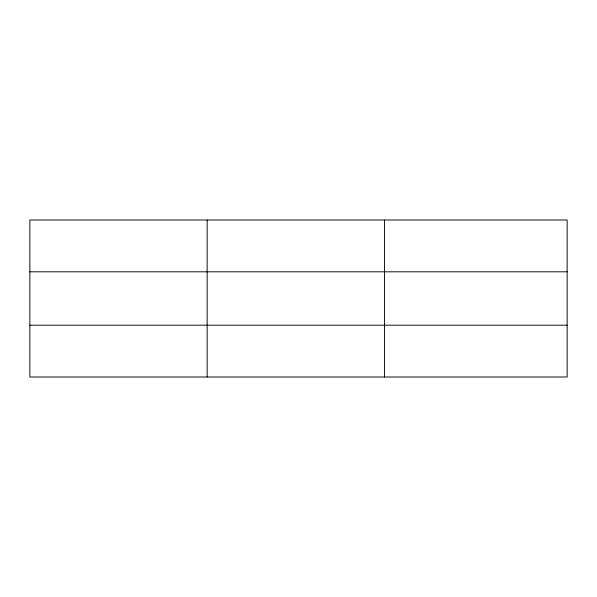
<?xml version="1.0" encoding="UTF-8"?>
<svg xmlns="http://www.w3.org/2000/svg" width="597" height="597" viewBox="0 0 597 597"><rect width="100%" height="100%" fill="white"/><g stroke="black" fill="none" stroke-linecap="round" stroke-linejoin="round"><path stroke-width="0.9" d="M207.159 376.998L207.159 220.002M384.468 376.998L384.468 220.002M567.15 271.814L567.15 220.002L29.85 220.002L29.85 376.998L567.15 376.998L567.15 271.814L29.85 271.814M29.85 325.186L567.15 325.186"/></g></svg>
